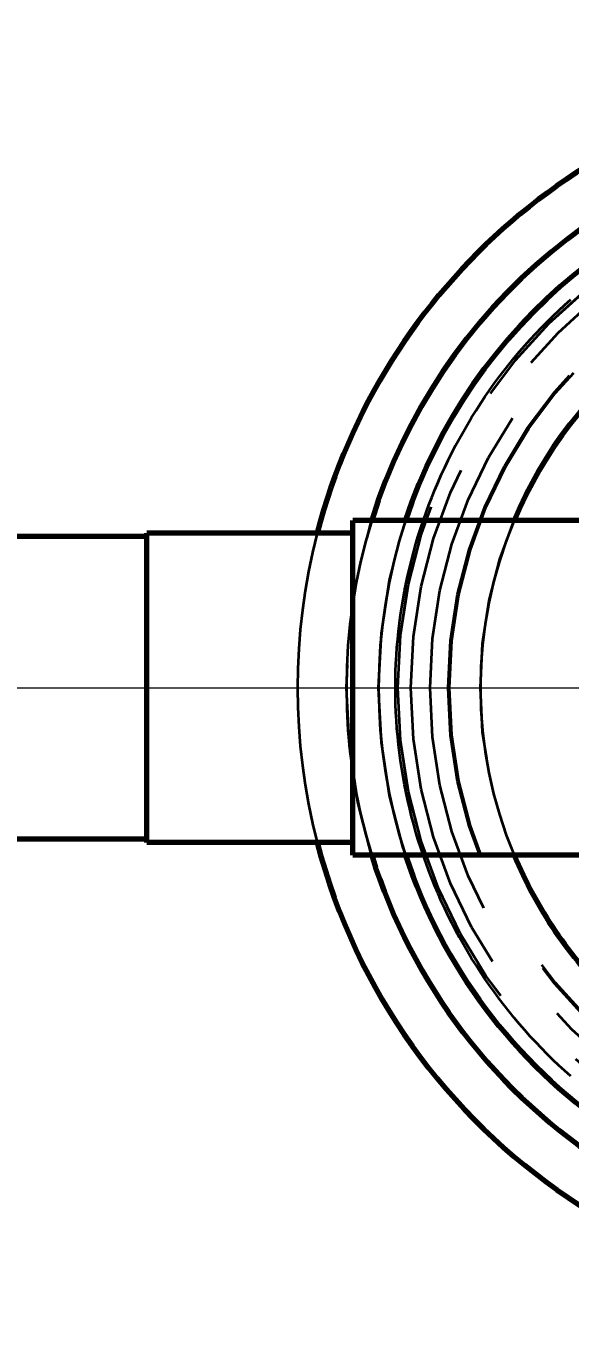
# Model space of a CAD drawing. Header units: millimetres. Extents: x 0 to 2382, y 0 to 420.
# Drawn here: x 149.61 to 153.84, y 128.15 to 138.23 of the extents above; entities that cross this region are included whole.
import ezdxf

# ---------------------------------------------------------------- set-up
doc = ezdxf.new("R2010")
doc.units = ezdxf.units.MM
doc.linetypes.add('IRAM-E-TRAZOS', pattern=[5, 4, -1])
doc.linetypes.add('IRAM-F-TRAZO-PUNTO', pattern=[20, 15, -2, 1, -2])
for name, color, linetype, lineweight in [('01-VISIBLE', 7, 'CONTINUOUS', 70), ('02-OCULTA', 4, 'IRAM-E-TRAZOS', 35), ('03-EJE', 1, 'IRAM-F-TRAZO-PUNTO', 18), ('04-COTA', 3, 'CONTINUOUS', 18)]:
    doc.layers.add(name, color=color, linetype=linetype, lineweight=lineweight)
doc.styles.add('ISO3098', font='isocpeur.ttf')
doc.dimstyles.new('FLAMA-IRAM', dxfattribs={"dimtxt": 3.5, "dimasz": 3.5, "dimexe": 2, "dimexo": 1.5, "dimgap": 1, "dimtad": 1, "dimdec": 1, "dimtxsty": 'ISO3098', "dimblk": 'IRAM_FLECHA', "dimblk1": 'IRAM_FLECHA', "dimblk2": 'IRAM_FLECHA', "dimcen": 2.5, "dimclrd": 256, "dimclre": 256, "dimclrt": 256, "dimazin": 3, "dimtfac": 1, "dimtmove": 0, "dimatfit": 3, "dimlwd": 18, "dimlwe": 18})

# ---------------------------------------------------------------- blocks, each defined once
blk = doc.blocks.new('IRAM_FLECHA')
blk.add_solid([(0, 0), (-1, 0.125), (-1, -0.125)])

msp = doc.modelspace()

# ---------------------------------------------------------------- linework, layer by layer
at = {"layer": '01-VISIBLE'}
for p, q in [((154.15, 134.388), (152.15, 134.388)), ((150.55, 134.263), (149.216, 134.263)), ((152.15, 134.288), (150.55, 134.288)), ((150.55, 131.913), (149.216, 131.913)), ((152.15, 131.888), (150.55, 131.888)), ((154.15, 131.788), (152.15, 131.788))]:
    msp.add_line(p, q, dxfattribs=at)
for points in [[(152.15, 131.788), (152.15, 131.838), (152.15, 131.888), (152.15, 131.938), (152.15, 131.988), (152.15, 132.038), (152.15, 132.088), (152.15, 132.138), (152.15, 132.188), (152.15, 132.238), (152.15, 132.288), (152.15, 132.338), (152.15, 132.388), (152.15, 132.438), (152.15, 132.488), (152.15, 132.538), (152.15, 132.588), (152.15, 132.638), (152.15, 132.688), (152.15, 132.738), (152.15, 132.788), (152.15, 132.838), (152.15, 132.888), (152.15, 132.938), (152.15, 132.988), (152.15, 133.038), (152.15, 133.088), (152.15, 133.138), (152.15, 133.188), (152.15, 133.238), (152.15, 133.288), (152.15, 133.338), (152.15, 133.388), (152.15, 133.438), (152.15, 133.488), (152.15, 133.538), (152.15, 133.588), (152.15, 133.638), (152.15, 133.688), (152.15, 133.738), (152.15, 133.788), (152.15, 133.838), (152.15, 133.888), (152.15, 133.938), (152.15, 133.988), (152.15, 134.038), (152.15, 134.088), (152.15, 134.138), (152.15, 134.188), (152.15, 134.238), (152.15, 134.288), (152.15, 134.338), (152.15, 134.388)], [(150.55, 131.888), (150.55, 131.938), (150.55, 131.988), (150.55, 132.038), (150.55, 132.088), (150.55, 132.138), (150.55, 132.188), (150.55, 132.238), (150.55, 132.288), (150.55, 132.338), (150.55, 132.388), (150.55, 132.438), (150.55, 132.488), (150.55, 132.538), (150.55, 132.588), (150.55, 132.638), (150.55, 132.688), (150.55, 132.738), (150.55, 132.788), (150.55, 132.838), (150.55, 132.888), (150.55, 132.938), (150.55, 132.988), (150.55, 133.038), (150.55, 133.088), (150.55, 133.138), (150.55, 133.188), (150.55, 133.238), (150.55, 133.288), (150.55, 133.338), (150.55, 133.388), (150.55, 133.438), (150.55, 133.488), (150.55, 133.538), (150.55, 133.588), (150.55, 133.638), (150.55, 133.688), (150.55, 133.738), (150.55, 133.788), (150.55, 133.838), (150.55, 133.888), (150.55, 133.938), (150.55, 133.988), (150.55, 134.038), (150.55, 134.088), (150.55, 134.138), (150.55, 134.188), (150.55, 134.238), (150.55, 134.288)]]:
    msp.add_lwpolyline(points, dxfattribs=at)
for radius, start, end in [(19.643, 0.922, 133.7952), (19.5, 0, 133.9572), (4.78, 96.0043, 165.4606), (4.4, 96.525, 162.8152), (4.15, 96.9199, 161.7446), (3.36, 98.5579, 157.238), (4.78, -165.4606, 0), (4.4, -162.8152, -122.2823), (4.15, -161.7446, -124.4902), (3.36, -157.238, -134.3793)]:
    msp.add_arc((156.5, 133.088), radius, start, end, dxfattribs=at)
at = {"layer": '02-OCULTA'}
for points in [[(153.842, 130.072), (153.795, 130.114), (153.748, 130.157), (153.703, 130.201), (153.658, 130.245), (153.613, 130.29), (153.57, 130.336), (153.527, 130.382), (153.485, 130.429), (153.443, 130.477), (153.403, 130.525), (153.363, 130.574), (153.324, 130.624), (153.285, 130.674), (153.248, 130.725), (153.211, 130.776), (153.175, 130.828), (153.14, 130.881), (153.106, 130.934), (153.072, 130.987), (153.04, 131.041), (153.008, 131.096), (152.977, 131.151), (152.947, 131.206), (152.918, 131.263), (152.89, 131.319), (152.863, 131.376), (152.836, 131.433), (152.811, 131.491), (152.786, 131.549), (152.762, 131.608), (152.739, 131.667), (152.718, 131.726), (152.697, 131.785), (152.677, 131.845), (152.658, 131.905), (152.639, 131.966), (152.622, 132.027), (152.606, 132.088), (152.591, 132.149), (152.577, 132.211), (152.563, 132.272), (152.551, 132.334), (152.54, 132.396), (152.529, 132.459), (152.52, 132.521), (152.511, 132.584), (152.504, 132.646), (152.498, 132.709), (152.492, 132.772), (152.488, 132.835), (152.484, 132.898), (152.482, 132.961), (152.48, 133.024), (152.48, 133.087), (152.48, 133.151), (152.482, 133.214), (152.484, 133.277), (152.488, 133.34), (152.492, 133.403), (152.498, 133.466), (152.504, 133.529), (152.512, 133.591), (152.52, 133.654), (152.53, 133.716), (152.54, 133.779), (152.551, 133.841), (152.564, 133.903), (152.577, 133.964), (152.591, 134.026), (152.607, 134.087), (152.623, 134.148), (152.64, 134.209), (152.658, 134.269), (152.677, 134.33), (152.697, 134.39), (152.718, 134.449), (152.74, 134.508), (152.763, 134.567), (152.786, 134.626), (152.811, 134.684), (152.836, 134.742), (152.863, 134.799), (152.89, 134.856), (152.918, 134.913), (152.947, 134.969), (152.977, 135.024), (153.008, 135.079), (153.04, 135.134), (153.072, 135.188), (153.106, 135.242), (153.14, 135.295), (153.175, 135.347), (153.211, 135.399), (153.247, 135.451), (153.285, 135.502), (153.323, 135.552), (153.362, 135.601), (153.402, 135.65), (153.443, 135.699), (153.484, 135.746), (153.527, 135.793), (153.57, 135.839), (153.613, 135.885), (153.657, 135.93), (153.702, 135.975), (153.748, 136.018), (153.794, 136.061), (153.841, 136.103)], [(152.15, 134.388), (152.15, 134.336), (152.15, 134.284), (152.15, 134.232), (152.15, 134.18), (152.15, 134.128), (152.15, 134.076), (152.15, 134.024), (152.15, 133.972), (152.15, 133.92), (152.15, 133.868), (152.15, 133.816), (152.15, 133.764), (152.15, 133.712), (152.15, 133.66), (152.15, 133.608), (152.15, 133.556), (152.15, 133.504), (152.15, 133.452), (152.15, 133.4), (152.15, 133.348), (152.15, 133.296), (152.15, 133.244), (152.15, 133.192), (152.15, 133.14), (152.15, 133.088)], [(150.55, 134.288), (150.55, 134.235), (150.55, 134.183), (150.55, 134.131), (150.55, 134.079), (150.55, 134.027), (150.55, 133.974), (150.55, 133.922), (150.55, 133.87), (150.55, 133.818), (150.55, 133.766), (150.55, 133.714), (150.55, 133.661), (150.55, 133.609), (150.55, 133.557), (150.55, 133.505), (150.55, 133.453), (150.55, 133.401), (150.55, 133.348), (150.55, 133.296), (150.55, 133.244), (150.55, 133.192), (150.55, 133.14), (150.55, 133.088)], [(150.55, 131.913), (150.55, 131.963), (150.55, 132.013), (150.55, 132.063), (150.55, 132.113), (150.55, 132.163), (150.55, 132.213), (150.55, 132.263), (150.55, 132.313), (150.55, 132.363), (150.55, 132.413), (150.55, 132.463), (150.55, 132.513), (150.55, 132.563), (150.55, 132.613), (150.55, 132.663), (150.55, 132.713), (150.55, 132.763), (150.55, 132.813), (150.55, 132.863), (150.55, 132.913), (150.55, 132.963), (150.55, 133.013), (150.55, 133.063), (150.55, 133.113), (150.55, 133.163), (150.55, 133.213), (150.55, 133.263), (150.55, 133.313), (150.55, 133.363), (150.55, 133.413), (150.55, 133.463), (150.55, 133.513), (150.55, 133.563), (150.55, 133.613), (150.55, 133.663), (150.55, 133.713), (150.55, 133.763), (150.55, 133.813), (150.55, 133.863), (150.55, 133.913), (150.55, 133.963), (150.55, 134.013), (150.55, 134.063), (150.55, 134.113), (150.55, 134.163), (150.55, 134.213), (150.55, 134.263)], [(150.55, 134.263), (150.55, 134.211), (150.55, 134.16), (150.55, 134.109), (150.55, 134.058), (150.55, 134.007), (150.55, 133.956), (150.55, 133.905), (150.55, 133.854), (150.55, 133.803), (150.55, 133.752), (150.55, 133.701), (150.55, 133.649), (150.55, 133.598), (150.55, 133.547), (150.55, 133.496), (150.55, 133.445), (150.55, 133.394), (150.55, 133.343), (150.55, 133.292), (150.55, 133.241), (150.55, 133.19), (150.55, 133.139), (150.55, 133.088)], [(152.15, 131.888), (152.15, 131.938), (152.15, 131.988), (152.15, 132.038), (152.15, 132.088), (152.15, 132.138), (152.15, 132.188), (152.15, 132.238), (152.15, 132.288), (152.15, 132.338), (152.15, 132.388), (152.15, 132.438), (152.15, 132.488), (152.15, 132.538), (152.15, 132.588), (152.15, 132.638), (152.15, 132.688), (152.15, 132.738), (152.15, 132.788), (152.15, 132.838), (152.15, 132.888), (152.15, 132.938), (152.15, 132.988), (152.15, 133.038), (152.15, 133.088), (152.15, 133.138), (152.15, 133.188), (152.15, 133.238), (152.15, 133.288), (152.15, 133.338), (152.15, 133.388), (152.15, 133.438), (152.15, 133.488), (152.15, 133.538), (152.15, 133.588), (152.15, 133.638), (152.15, 133.688), (152.15, 133.738), (152.15, 133.788), (152.15, 133.838), (152.15, 133.888), (152.15, 133.938), (152.15, 133.988), (152.15, 134.038), (152.15, 134.088), (152.15, 134.138), (152.15, 134.188), (152.15, 134.238), (152.15, 134.288)], [(152.15, 134.288), (152.15, 134.235), (152.15, 134.183), (152.15, 134.131), (152.15, 134.079), (152.15, 134.027), (152.15, 133.974), (152.15, 133.922), (152.15, 133.87), (152.15, 133.818), (152.15, 133.766), (152.15, 133.714), (152.15, 133.661), (152.15, 133.609), (152.15, 133.557), (152.15, 133.505), (152.15, 133.453), (152.15, 133.401), (152.15, 133.348), (152.15, 133.296), (152.15, 133.244), (152.15, 133.192), (152.15, 133.14), (152.15, 133.088)], [(150.55, 133.088), (150.55, 133.038), (150.55, 132.988), (150.55, 132.938), (150.55, 132.888), (150.55, 132.838), (150.55, 132.788), (150.55, 132.738), (150.55, 132.688), (150.55, 132.638), (150.55, 132.588), (150.55, 132.538), (150.55, 132.488), (150.55, 132.438), (150.55, 132.388), (150.55, 132.338), (150.55, 132.288), (150.55, 132.238), (150.55, 132.188), (150.55, 132.138), (150.55, 132.088), (150.55, 132.038), (150.55, 131.988), (150.55, 131.938), (150.55, 131.888)], [(150.55, 133.088), (150.55, 133.036), (150.55, 132.985), (150.55, 132.934), (150.55, 132.883), (150.55, 132.832), (150.55, 132.781), (150.55, 132.73), (150.55, 132.679), (150.55, 132.628), (150.55, 132.577), (150.55, 132.526), (150.55, 132.474), (150.55, 132.423), (150.55, 132.372), (150.55, 132.321), (150.55, 132.27), (150.55, 132.219), (150.55, 132.168), (150.55, 132.117), (150.55, 132.066), (150.55, 132.015), (150.55, 131.964), (150.55, 131.913)], [(152.15, 133.088), (152.15, 133.038), (152.15, 132.988), (152.15, 132.938), (152.15, 132.888), (152.15, 132.838), (152.15, 132.788), (152.15, 132.738), (152.15, 132.688), (152.15, 132.638), (152.15, 132.588), (152.15, 132.538), (152.15, 132.488), (152.15, 132.438), (152.15, 132.388), (152.15, 132.338), (152.15, 132.288), (152.15, 132.238), (152.15, 132.188), (152.15, 132.138), (152.15, 132.088), (152.15, 132.038), (152.15, 131.988), (152.15, 131.938), (152.15, 131.888), (152.15, 131.838), (152.15, 131.788)], [(152.15, 133.088), (152.15, 133.038), (152.15, 132.988), (152.15, 132.938), (152.15, 132.888), (152.15, 132.838), (152.15, 132.788), (152.15, 132.738), (152.15, 132.688), (152.15, 132.638), (152.15, 132.588), (152.15, 132.538), (152.15, 132.488), (152.15, 132.438), (152.15, 132.388), (152.15, 132.338), (152.15, 132.288), (152.15, 132.238), (152.15, 132.188), (152.15, 132.138), (152.15, 132.088), (152.15, 132.038), (152.15, 131.988), (152.15, 131.938), (152.15, 131.888)]]:
    msp.add_lwpolyline(points, dxfattribs=at)
for radius in [19.643, 19.5, 19.5, 19.5, 19.025, 19.025, 19.025, 19.025, 19.025, 19.025, 19.025, 19.025, 18.55, 18.55, 18.55, 18.55, 4.4, 4.15, 4.001, 4.001, 4, 4, 3.9, 3.9, 3.75, 3.75, 3.61, 3.61, 3.6, 3.6, 3.36, 3.36, 3.36]:
    msp.add_circle((156.5, 133.088), radius, dxfattribs=at)
for radius, start, end in [(19.53, 162, 18), (19.53, 162, 18), (19.5, 162, 18), (19.5, 162, 18), (4.4, 162.8152, -162.8152), (4.15, 161.7446, -161.7446), (3.36, 157.238, -157.238), (4.78, 165.4606, -165.4606)]:
    msp.add_arc((156.5, 133.088), radius, start, end, dxfattribs=at)
at = {"layer": '03-EJE'}
for p, q in [((123, 133.088), (190, 133.088)), ((136.7, 133.088), (176.3, 133.088))]:
    msp.add_line(p, q, dxfattribs=at)

# ---------------------------------------------------------------- dimensions: what is measured, and where the dimension line sits
at = {"layer": '04-COTA'}
msp.add_linear_dim(base=(137, 80), p1=(137, 133.088), p2=(176, 133.088), dimstyle='FLAMA-IRAM', override={"dimlfac": 10, "dimpost": '%%c<>'}, dxfattribs=at).render()

doc.saveas('drawing.dxf')
